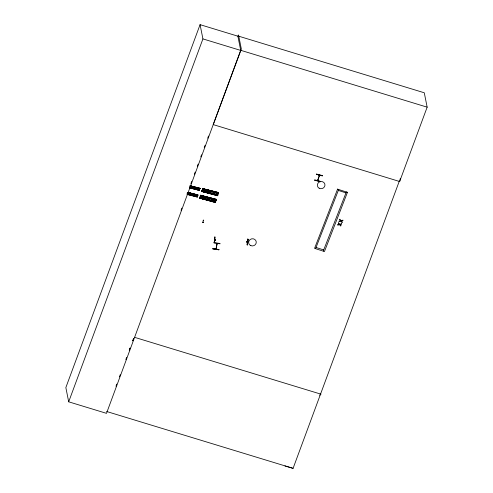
<?xml version="1.0" encoding="UTF-8"?>
<svg xmlns="http://www.w3.org/2000/svg" width="493" height="493" viewBox="0 0 493 493"><rect width="100%" height="100%" fill="white"/><g stroke="black" fill="none" stroke-linecap="round" stroke-linejoin="round"><path stroke-width="0.74" d="M218.91 249.372L218.874 249.803L212.847 248.922L212.908 248.608M218.874 249.803L212.853 248.885M216.026 249.064L216.119 248.287M217.049 243.986L217.16 243.45M320.468 181.726L314.608 180.228L320.567 181.436L314.682 179.809M317.535 180.66L319.519 175.292M214.788 236.979L214.159 242.729L214.498 242.753L215.121 237.016L214.788 236.991M214.8 239.98L215.496 239.832L214.862 239.986L214.782 239.573M246.864 242.168C246.217 241.132 247.622 243.104 247.283 241.675M247.72 239.062L247.116 244.916L247.455 244.941L248.084 239.204L247.443 244.929M218.917 249.557L212.884 248.49M317.954 180.222L317.726 180.037M319.076 175.594L319.402 175.674M197.225 197.089L197.841 195.037M187.432 194.254L197.255 196.935L197.428 196.442L187.543 193.891M197.718 195.561L187.833 193.016L197.705 195.598L197.909 194.951L188.024 192.406M189.503 187.845L199.394 190.39L199.542 189.83M199.542 189.854L189.713 187.198M190.181 185.756L200.078 188.271L199.868 188.905L189.984 186.36M216.341 199.48L200.552 195.185L199.585 198.094L215.404 202.475L199.573 198.087L215.447 202.253M215.589 201.883L199.69 197.853L199.831 197.416L215.694 201.563L199.831 197.416M200.355 195.801L216.248 199.868L200.374 195.746L200.238 196.159L216.131 200.226L200.257 196.128M200.546 195.203L200.411 195.622L216.291 199.708L216.427 199.283M218.498 192.714L217.561 195.789L201.742 191.389L217.616 195.555L201.742 191.463L202.635 188.622L218.596 192.584L202.648 188.64L218.461 193.009L202.592 188.893M201.994 190.742L217.863 194.864L201.994 190.723L201.859 191.155L217.752 195.216L201.871 191.124M202.543 189.047L218.411 193.176L202.463 189.232M215.398 202.481L216.328 199.406M215.57 201.945L215.706 201.508M216.119 200.257L216.254 199.819M217.733 195.246L217.875 194.815L201.927 190.865L217.807 194.963M218.424 193.145L202.463 189.164L218.337 193.256M218.454 193.022L218.59 192.603M214.061 242.611L214.005 242.926L220.026 243.807L220.088 243.493L214.061 242.605M216.113 248.959L217.13 243.505M216.039 249.008L217.105 243.437M399.213 181.387L399.65 181.516L400.304 178.497M197.231 197.071L187.34 194.544M197.348 196.707L186.748 194.002M187.488 194.026L197.428 196.454L187.488 193.977M199.425 190.236L189.583 187.605M199.511 190.015L189.62 187.488M199.647 198.007L215.533 202.05L199.634 198.032M202.42 189.435L218.288 193.552M215.638 201.655L199.745 197.619M216.18 199.992L200.294 195.931M187.753 194.439L188.326 192.535M189.916 187.741L190.508 185.892M191.709 188.203L192.295 186.354M190.495 195.142L191.074 193.244M192.664 188.449L193.25 186.594M196.183 196.615L196.769 194.76M198.352 189.916L198.938 188.067M200.01 188.344L199.425 190.193L189.54 187.642M201.193 198.506L202.075 195.733M203.362 191.814L204.244 189.035M202.272 198.784L203.153 196.011M204.441 192.091L205.322 189.312M203.88 199.203L204.761 196.424M206.049 192.504L206.931 189.731M205.316 199.566L206.197 196.793M207.485 192.874L208.36 190.095M206.924 199.979L207.806 197.206M209.094 193.287L209.975 190.514M213.839 201.766L214.72 198.993M216.002 195.074L216.883 192.295M316.555 174.066L322.428 175.582L322.33 175.89L316.463 174.38L316.561 174.072M317.757 180.654L319.482 175.218M215.854 248.515L216.174 248.454M237.879 36.18L200.072 24.65L65.846 387.578L68.693 401.82L106.5 413.35L240.701 50.304L427.154 107.166L399.65 181.516L213.222 124.606L241.342 49.047L238.52 34.917M68.693 401.82L202.919 38.898L200.072 24.65M115.972 386.241L116.773 384.078M119.442 376.862L120.243 374.698M125.844 359.551L126.646 357.388M129.308 350.172L130.109 348.009L129.283 350.166M181.048 210.277L181.849 208.114M190.914 183.599L191.715 181.436M194.384 174.226L195.185 172.063M197.317 166.295L198.118 164.132M200.78 156.922L201.582 154.759M204.25 147.543L205.051 145.38M207.719 138.169L208.514 136.006M340.897 225.523L340.755 226.084L339.548 224.703L337.705 225.147L337.841 224.611M337.859 224.734L339.32 224.395L338.377 223.341L338.518 222.781M342.21 221.967L342.074 222.528L340.86 221.147L339.024 221.597L339.153 221.061M339.178 221.178L340.632 220.846L339.689 219.786L339.831 219.225M339.936 224.444L341.446 224.216L341.575 223.686M341.248 220.889L342.758 220.667L342.894 220.131M284.954 465.928L293.082 468.35L399.231 181.338L399.675 181.467M347.51 192.202L324.443 251.541L314.559 248.343L337.625 189.004M322.348 175.798L316.488 174.288M199.394 190.39L189.522 187.802M197.822 195.24L187.241 192.473M199.597 189.743L189.657 187.285M201.822 191.259L217.684 195.425M215.453 240.06L215.336 239.555L215.404 240.079M246.765 241.903L247.4 241.743M319.667 395.294L320.561 394.049M203.621 220.728C203.208 219.089 203.141 221.832 203.708 220.229M339.856 219.348L341.051 220.704L342.912 220.248M338.537 222.898L339.732 224.253L341.6 223.804M203.202 222.534C204.182 221.961 202.34 221.375 202.734 222.423C204.157 222.774 202.715 221.098 202.808 222.392M203.307 220.081L203.122 220.624L203.572 220.735M247.745 239.185L248.084 239.21M215.435 239.826L214.88 240.011L214.911 239.555M246.734 241.755L247.289 242.199L247.276 241.706M247.794 239.167L247.141 244.811M202.635 188.622L218.528 192.732M190.138 185.793L200.029 188.357M190.113 185.96L199.998 188.505L190.101 185.997M216.409 199.357L200.466 195.32L216.359 199.431M187.895 192.812L197.792 195.327L187.851 192.849M202.919 38.898L240.726 50.422L237.823 35.915L424.276 92.776L427.154 107.166M134.552 337.323L321.005 394.184M106.636 411.489L293.082 468.35M337.656 189.183L347.547 192.381M341.273 221.012L342.234 222.09M339.96 224.561L340.922 225.64M346.394 191.839L323.291 250.999M345.981 192.899L338.327 190.421M338.74 189.367L315.637 248.527M319.033 175.385L319.1 175.724M323.71 249.945L316.05 247.468M194.316 186.822L193.731 188.677M191.21 186.027L190.625 187.876M192.147 193.521L191.561 195.37M190.119 192.997L189.534 194.852M189.047 192.72L188.455 194.575M197.909 194.963L187.969 192.541L197.909 194.951M199.961 188.628L190.021 186.206L199.961 188.616M133.578 338.629L132.777 340.792L133.578 338.629M250.863 245.65A3.833 3.587 -11.3 0 0 256.255 241.903A3.833 3.587 -11.3 0 0 250.228 239.469A3.833 3.587 -11.3 0 0 250.863 245.65M319.144 188.209A3.833 3.587 -11.3 0 0 324.979 185.115A3.833 3.587 -11.3 0 0 319.341 181.985A3.833 3.587 -11.3 0 0 319.144 188.209"/></g></svg>
